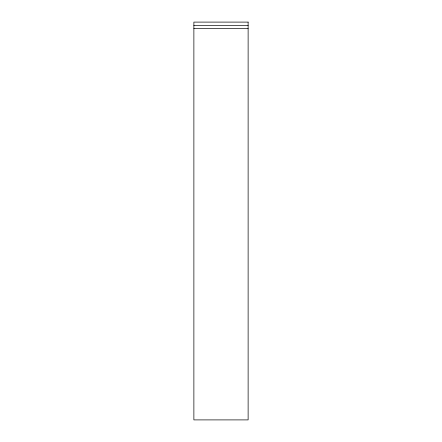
<?xml version="1.0" encoding="UTF-8"?>
<svg xmlns="http://www.w3.org/2000/svg" width="442" height="442" viewBox="0 0 442 442"><rect width="100%" height="100%" fill="white"/><g stroke="black" fill="none" stroke-linecap="round" stroke-linejoin="round"><path stroke-width="0.66" d="M193.878 25.354L248.122 25.354M193.878 28.608L248.122 28.608M248.122 22.1L193.878 22.1L193.878 419.9L248.122 419.9L248.122 22.1"/></g></svg>
